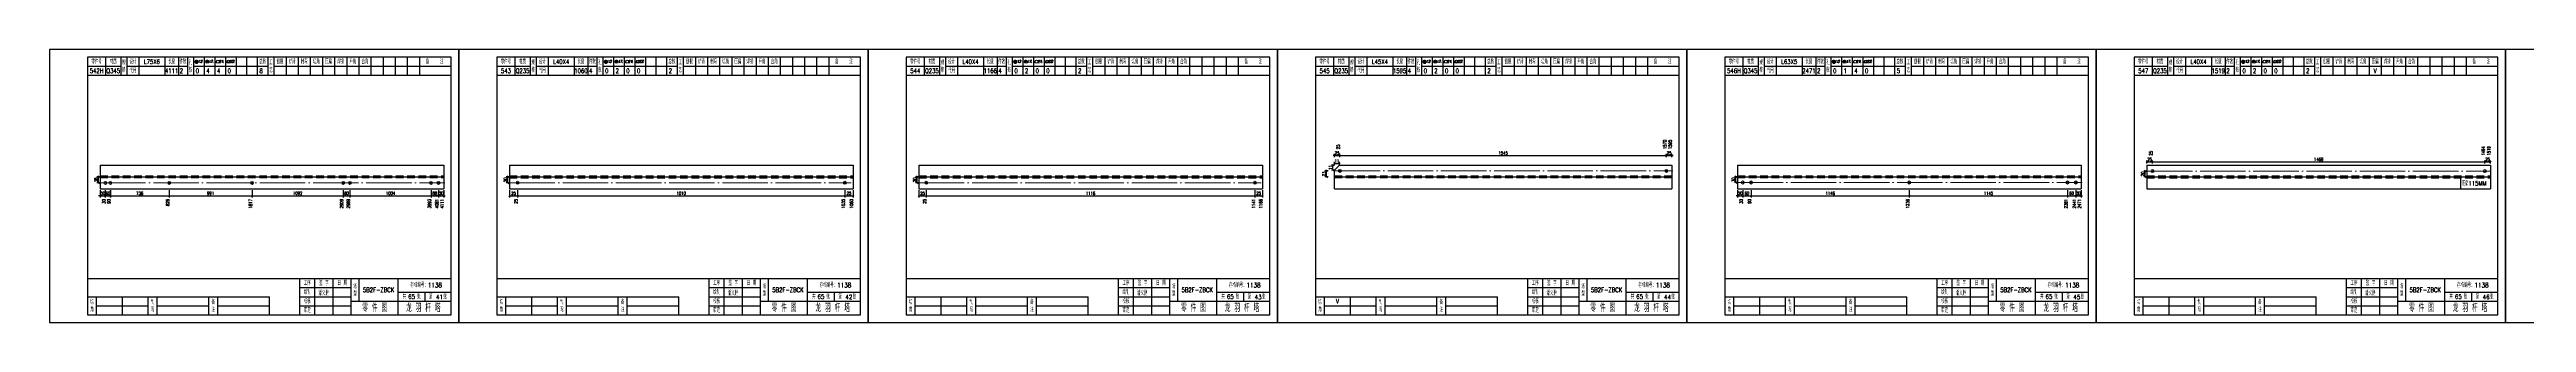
# Model space of a CAD drawing. Header units: millimetres. Extents: x 0 to 30240, y -10896 to -1348.
# Drawn here: x 10800 to 12434, y -3907 to -3727 of the extents above; entities that cross this region are included whole.
import ezdxf
from ezdxf.enums import TextEntityAlignment as Align

# ---------------------------------------------------------------- set-up
doc = ezdxf.new("R2010")
doc.units = ezdxf.units.MM
doc.header["$LTSCALE"] = 20
doc.header["$PDMODE"] = 1
doc.linetypes.add('DASHDOT2X', pattern=[1.75, 1.5, -0.125, 0, -0.125])
doc.linetypes.add('HIDDEN', pattern=[0.375, 0.25, -0.125])
for name, color, linetype, lineweight in [('1', 7, 'Continuous', 25), ('11', 3, 'Continuous', 13), ('2', 1, 'HIDDEN', 13), ('5', 1, 'Continuous', 13), ('7', 2, 'DASHDOT2X', 13)]:
    doc.layers.add(name, color=color, linetype=linetype, lineweight=lineweight)
doc.styles.get("Standard").update_dxf_attribs({"font": 'simplex', "width": 0.7, "bigfont": 'gbhzfs.shx'})
doc.styles.add('SYMBOL_TXT', font='txt.shx', dxfattribs={"width": 0.6})
doc.styles.add('TITLE_TXT', font='simplex.shx', dxfattribs={"width": 0.75, "height": 2.5, "bigfont": 'gbhzfs.shx'})
doc.dimstyles.get("Standard").update_dxf_attribs({"dimtxt": 2.1, "dimasz": 1, "dimexe": 1.05, "dimexo": 0, "dimgap": 0.63, "dimtad": 1, "dimzin": 0, "dimdsep": 46, "dimtxsty": 'standard', "dimblk": 'OBLIQUE', "dimblk1": 'OBLIQUE', "dimblk2": 'OBLIQUE', "dimcen": 0.09, "dimadec": 0, "dimazin": 0, "dimtfac": 1, "dimtdec": 1, "dimtix": 1, "dimtmove": 0, "dimatfit": 3, "dimfxl": 0, "dimtolj": 1, "dimtzin": 0, "dimarcsym": 0})
pattern_1 = [(0, (-3, 0), (0, 0.0125), [])]

# ---------------------------------------------------------------- blocks, each defined once
blk = doc.blocks.new('M12_HOLE')
h = blk.add_hatch()
h.set_pattern_fill('LINE', scale=0.1, style=0)
h.set_pattern_definition(pattern_1)
h.paths.add_polyline_path([(-5, 0, 1), (-1, 0, 1)])
at = {"color": 7}
blk.add_circle((-3, 0), 2, dxfattribs=at)
at = {"color": 7, "attachment_point": 1, "style": 'SYMBOL_TXT'}
for s, insert, char_height, width in [('13\\f??|b0|i0|c0|p54;.', (-0.1, 2.1), 3.5, 5.707), ('5', (3.7, 2.3), 1.8, 2.931)]:
    blk.add_mtext(s, dxfattribs=dict(at, insert=insert, char_height=char_height, width=width))
blk = doc.blocks.new('M16_HOLE')
h = blk.add_hatch()
h.set_pattern_fill('LINE', scale=0.1, style=0)
h.set_pattern_definition(pattern_1)
h.paths.add_polyline_path([(-1.6, 1.4, 0.668179), (-5, 0, 0.198912), (-4.4, -1.4)])
at = {"color": 7}
blk.add_circle((-3, 0), 2, dxfattribs=at)
at = {"color": 7, "attachment_point": 1, "style": 'SYMBOL_TXT'}
for s, insert, char_height, width in [('17.', (-0.4, 2.1), 3.5, 6.316), ('5', (3.6, 2.3), 1.8, 1.822)]:
    blk.add_mtext(s, dxfattribs=dict(at, insert=insert, char_height=char_height, width=width))
blk = doc.blocks.new('M20_HOLE')
at = {"color": 7}
blk.add_circle((-3, 0), 2, dxfattribs=at)
at = {"color": 7, "attachment_point": 1, "style": 'SYMBOL_TXT'}
for s, insert, char_height, width in [('21.', (-0.7, 2), 3.5, 6.074), ('5', (3.3, 2), 1.8, 1.458)]:
    blk.add_mtext(s, dxfattribs=dict(at, insert=insert, char_height=char_height, width=width))
blk = doc.blocks.new('M24_HOLE')
at = {"color": 7}
for radius in [2, 1.5]:
    blk.add_circle((-3, 0), radius, dxfattribs=at)
at = {"color": 7, "attachment_point": 1, "style": 'SYMBOL_TXT'}
for s, insert, char_height, width in [('25.', (-0.7, 2.1), 3.5, 2.429), ('5', (3.9, 2.3), 1.8, 1.944)]:
    blk.add_mtext(s, dxfattribs=dict(at, insert=insert, char_height=char_height, width=width))
blk = doc.blocks.new('JgCard')
for p, q in [((270, 180), (0, 180)), ((0, 180), (0, 0)), ((270, 0), (270, 180)), ((265, 175), (25, 175)), ((25, 175), (25, 5)), ((25, 169), (47, 169)), ((37, 175), (37, 163)), ((47, 175), (47, 163)), ((51, 175), (51, 163)), ((51, 169), (91, 169)), ((59, 175), (59, 163)), ((76, 175), (76, 163)), ((85, 175), (85, 163)), ((91, 175), (91, 163)), ((95, 175), (95, 163)), ((95, 169), (144, 169)), ((102, 175), (102, 163)), ((109, 175), (109, 163)), ((116, 175), (116, 163)), ((123, 175), (123, 163)), ((130, 175), (130, 163)), ((137, 175), (137, 163)), ((144, 175), (144, 163)), ((148, 175), (148, 163)), ((148, 169), (265, 169)), ((156, 175), (156, 163)), ((164, 175), (164, 163)), ((172, 175), (172, 163)), ((180, 175), (180, 163)), ((188, 175), (188, 163)), ((196, 175), (196, 163)), ((204, 175), (204, 163)), ((212, 175), (212, 163)), ((220, 175), (220, 163)), ((228, 175), (228, 163)), ((236, 175), (236, 163)), ((244, 175), (244, 163)), ((265, 5), (265, 175)), ((25, 163), (265, 163)), ((25, 29), (265, 29)), ((25, 17), (145, 17)), ((31, 5), (31, 17)), ((48, 17), (48, 5)), ((65, 5), (65, 17)), ((71, 5), (71, 17)), ((105, 5), (105, 17)), ((111, 5), (111, 17)), ((145, 5), (145, 17)), ((165, 5), (165, 29)), ((165, 23), (199, 23)), ((165, 17), (199, 17)), ((175, 5), (175, 29)), ((187, 5), (187, 29)), ((199, 5), (199, 29)), ((204, 29), (204, 14)), ((230, 5), (230, 29)), ((230, 20), (265, 20)), ((247.5, 20), (247.5, 14)), ((0, 0), (270, 0)), ((25, 5), (265, 5)), ((31, 11), (65, 11)), ((71, 11), (105, 11)), ((111, 11), (145, 11)), ((165, 11), (199, 11)), ((199, 14), (265, 14))]:
    blk.add_line(p, q)
blk.add_lwpolyline([(96, 172, -1), (98, 172, -1)], format="xyb", close=True)
blk.add_point((145, 96))
at = {"xscale": 0.5, "yscale": 0.5, "zscale": 0.5}
for name, p in [('M12_HOLE', (98.5, 172)), ('M16_HOLE', (105.5, 172)), ('M20_HOLE', (112.5, 172)), ('M24_HOLE', (119.5, 172))]:
    blk.add_blockref(name, p, dxfattribs=at)
at = {"style": 'TITLE_TXT', "width": 0.75}
for s, height, p in [('潘义鹏', 3, (177.4, 17.9)), ('存档编号：1138', 3.08, (238, 23.1)), ('龙 羽 杆 塔', 5, (235.2, 7))]:
    blk.add_text(s, height=height, dxfattribs=at).set_placement(p)
at = {"attachment_point": 5, "style": 'TITLE_TXT'}
for s, insert, char_height, width in [('零件号', (31, 172), 3, 15), ('材质', (42, 172), 3, 8), ('规格', (49, 169), 3, 4), ('设计', (55, 172), 3, 8), ('代用', (55, 166), 3, 8), ('长度', (80.5, 172), 3, 8), ('件数', (88, 172), 3, 6), ('孔数', (93, 169), 3, 4), ('总数', (140.5, 172), 3, 7), ('工\\P艺', (146, 169), 3, 4), ('刨根', (152, 172), 3, 8), ('铲背', (160, 172), 3, 8), ('制弯', (168, 172), 3, 8), ('切角', (176, 172), 3, 8), ('压扁', (184, 172), 3, 8), ('焊接', (192, 172), 3, 8), ('开角', (200, 172), 3, 8), ('合角', (208, 172), 3, 8), ('备    注', (254, 172), 3, 22), ('绘制', (170, 20), 3, 10), ('工序', (170, 26), 3, 10), ('签 字', (181, 26), 3, 12), ('日 期', (193, 26), 3, 12), ('塔\\P型', (201.5, 21.5), 3, 5), ('共    张', (238.8, 17), 3, 17.5), ('第    张', (256.2, 17), 3, 17.5), ('切\\P角', (28, 11), 3, 6), ('制\\P弯', (68, 11), 3, 6), ('备\\P注', (108, 11), 3, 6), ('校核', (170, 14), 3, 10), ('审定', (170, 8), 3, 10), ('零 件 图', (214.5, 9.5), 5, 31)]:
    blk.add_mtext(s, dxfattribs=dict(at, insert=insert, char_height=char_height, width=width))
blk = doc.blocks.new('M20')
for p, q in [((-0.5, 0), (0.5, 0)), ((0, -0.5), (0, 0.5))]:
    blk.add_line(p, q)
blk.add_circle((0, 0), 1)
blk = doc.blocks.new('M16')
for p, q in [((-0.7, -0.7), (0.7, 0.7)), ((-0.4, 0), (0.4, 0)), ((0, 0.4), (0, -0.4))]:
    blk.add_line(p, q)
blk.add_circle((0, 0), 1)
for radius in [0.8, 0.6, 0.4, 0.2]:
    blk.add_arc((0, 0), radius, 225, 45)
blk = doc.blocks.new('_Oblique')
at = {"color": 0, "linetype": 'ByBlock', "lineweight": -2}
blk.add_line((-0.5, -0.5), (0.5, 0.5), dxfattribs=at)
blk = doc.blocks.new('*D2680')
at = {"layer": '11', "color": 0, "lineweight": -2}
for p, q in [((10833.4, -3819.7), (10833.4, -3824.5)), ((10836.8, -3819.7), (10836.8, -3824.5)), ((10833.4, -3823.4), (10832.4, -3823.4)), ((10833.4, -3823.4), (10836.8, -3823.4)), ((10836.8, -3823.4), (10837.8, -3823.4))]:
    blk.add_line(p, q, dxfattribs=at)
at = {"layer": 'Defpoints', "color": 0}
for p in [(10833.4, -3819.7), (10836.8, -3819.7), (10836.8, -3823.4)]:
    blk.add_point(p, dxfattribs=at)
at = {"layer": '11', "color": 0, "lineweight": -2}
blk.add_blockref('_Oblique', (10833.4, -3823.4), dxfattribs=at)
at = {"layer": '11', "color": 0, "lineweight": -2, "rotation": 180}
blk.add_blockref('_Oblique', (10836.8, -3823.4), dxfattribs=at)
at = {"layer": '11', "color": 0, "insert": (10835.1, -3821.7), "char_height": 2.1, "attachment_point": 5}
blk.add_mtext('\\A1;30', dxfattribs=at)
blk = doc.blocks.new('*D2681')
at = {"layer": '11', "color": 0, "lineweight": -2}
for p, q in [((10836.8, -3819.7), (10836.8, -3824.5)), ((10840.1, -3819.7), (10840.1, -3824.5)), ((10836.8, -3823.4), (10835.8, -3823.4)), ((10836.8, -3823.4), (10840.1, -3823.4)), ((10840.1, -3823.4), (10841.1, -3823.4))]:
    blk.add_line(p, q, dxfattribs=at)
at = {"layer": 'Defpoints', "color": 0}
for p in [(10836.8, -3819.7), (10840.1, -3819.7), (10840.1, -3823.4)]:
    blk.add_point(p, dxfattribs=at)
at = {"layer": '11', "color": 0, "lineweight": -2}
blk.add_blockref('_Oblique', (10836.8, -3823.4), dxfattribs=at)
at = {"layer": '11', "color": 0, "lineweight": -2, "rotation": 180}
blk.add_blockref('_Oblique', (10840.1, -3823.4), dxfattribs=at)
at = {"layer": '11', "color": 0, "insert": (10838.5, -3821.7), "char_height": 2.1, "attachment_point": 5}
blk.add_mtext('\\A1;60', dxfattribs=at)
blk = doc.blocks.new('*D2688')
at = {"layer": '11', "color": 0, "lineweight": -2}
for p, q in [((11056.6, -3819.7), (11056.6, -3824.5)), ((11060, -3819.7), (11060, -3824.5)), ((11056.6, -3823.4), (11055.6, -3823.4)), ((11056.6, -3823.4), (11060, -3823.4)), ((11060, -3823.4), (11061, -3823.4))]:
    blk.add_line(p, q, dxfattribs=at)
at = {"layer": 'Defpoints', "color": 0}
for p in [(11056.6, -3819.7), (11060, -3819.7), (11060, -3823.4)]:
    blk.add_point(p, dxfattribs=at)
at = {"layer": '11', "color": 0, "lineweight": -2}
blk.add_blockref('_Oblique', (11056.6, -3823.4), dxfattribs=at)
at = {"layer": '11', "color": 0, "lineweight": -2, "rotation": 180}
blk.add_blockref('_Oblique', (11060, -3823.4), dxfattribs=at)
at = {"layer": '11', "color": 0, "insert": (11058.3, -3821.7), "char_height": 2.1, "attachment_point": 5}
blk.add_mtext('\\A1;30', dxfattribs=at)
blk = doc.blocks.new('*D2698')
at = {"layer": '11', "color": 0, "lineweight": -2}
for p, q in [((11647.6, -3796.8), (11646.6, -3796.8)), ((11647.6, -3797.9), (11647.6, -3795.8)), ((11647.6, -3796.8), (11651.1, -3796.8)), ((11651.1, -3797.9), (11651.1, -3795.8)), ((11651.1, -3796.8), (11652.1, -3796.8))]:
    blk.add_line(p, q, dxfattribs=at)
at = {"layer": 'Defpoints', "color": 0}
for p in [(11647.6, -3797.9), (11651.1, -3796.8), (11651.1, -3797.9)]:
    blk.add_point(p, dxfattribs=at)
at = {"layer": '11', "color": 0, "lineweight": -2}
blk.add_blockref('_Oblique', (11647.6, -3796.8), dxfattribs=at)
at = {"layer": '11', "color": 0, "lineweight": -2, "rotation": 180}
blk.add_blockref('_Oblique', (11651.1, -3796.8), dxfattribs=at)
at = {"layer": '11', "color": 0, "insert": (11649.3, -3795.2), "char_height": 2.1, "attachment_point": 5}
blk.add_mtext('\\A1;25', dxfattribs=at)
blk = doc.blocks.new('*D2700')
at = {"layer": '11', "color": 0, "lineweight": -2}
for p, q in [((11866.5, -3796.8), (11865.5, -3796.8)), ((11866.5, -3797.9), (11866.5, -3795.8)), ((11866.5, -3796.8), (11870, -3796.8)), ((11870, -3797.9), (11870, -3795.8)), ((11870, -3796.8), (11871, -3796.8))]:
    blk.add_line(p, q, dxfattribs=at)
at = {"layer": 'Defpoints', "color": 0}
for p in [(11866.5, -3797.9), (11870, -3796.8), (11870, -3797.9)]:
    blk.add_point(p, dxfattribs=at)
at = {"layer": '11', "color": 0, "lineweight": -2}
blk.add_blockref('_Oblique', (11866.5, -3796.8), dxfattribs=at)
at = {"layer": '11', "color": 0, "lineweight": -2, "rotation": 180}
blk.add_blockref('_Oblique', (11870, -3796.8), dxfattribs=at)
at = {"layer": '11', "color": 0, "insert": (11868.3, -3795.2), "char_height": 2.1, "attachment_point": 5}
blk.add_mtext('\\A1;25', dxfattribs=at)
blk = doc.blocks.new('*D2704')
at = {"layer": '11', "color": 0, "lineweight": -2}
for p, q in [((11913.4, -3819.7), (11913.4, -3824.5)), ((11916.8, -3819.7), (11916.8, -3824.5)), ((11913.4, -3823.4), (11912.4, -3823.4)), ((11913.4, -3823.4), (11916.8, -3823.4)), ((11916.8, -3823.4), (11917.8, -3823.4))]:
    blk.add_line(p, q, dxfattribs=at)
at = {"layer": 'Defpoints', "color": 0}
for p in [(11913.4, -3819.7), (11916.8, -3819.7), (11916.8, -3823.4)]:
    blk.add_point(p, dxfattribs=at)
at = {"layer": '11', "color": 0, "lineweight": -2}
blk.add_blockref('_Oblique', (11913.4, -3823.4), dxfattribs=at)
at = {"layer": '11', "color": 0, "lineweight": -2, "rotation": 180}
blk.add_blockref('_Oblique', (11916.8, -3823.4), dxfattribs=at)
at = {"layer": '11', "color": 0, "insert": (11915.1, -3821.7), "char_height": 2.1, "attachment_point": 5}
blk.add_mtext('\\A1;30', dxfattribs=at)
blk = doc.blocks.new('*D2709')
at = {"layer": '11', "color": 0, "lineweight": -2}
for p, q in [((12136.6, -3819.7), (12136.6, -3824.5)), ((12140, -3819.7), (12140, -3824.5)), ((12136.6, -3823.4), (12135.6, -3823.4)), ((12136.6, -3823.4), (12140, -3823.4)), ((12140, -3823.4), (12141, -3823.4))]:
    blk.add_line(p, q, dxfattribs=at)
at = {"layer": 'Defpoints', "color": 0}
for p in [(12136.6, -3819.7), (12140, -3819.7), (12140, -3823.4)]:
    blk.add_point(p, dxfattribs=at)
at = {"layer": '11', "color": 0, "lineweight": -2}
blk.add_blockref('_Oblique', (12136.6, -3823.4), dxfattribs=at)
at = {"layer": '11', "color": 0, "lineweight": -2, "rotation": 180}
blk.add_blockref('_Oblique', (12140, -3823.4), dxfattribs=at)
at = {"layer": '11', "color": 0, "insert": (12138.3, -3821.7), "char_height": 2.1, "attachment_point": 5}
blk.add_mtext('\\A1;30', dxfattribs=at)

msp = doc.modelspace()

# ---------------------------------------------------------------- linework, layer by layer
at = {"layer": '1'}
for p, q in [((10833.4, -3803.136), (10833.4, -3818.676)), ((10833.4, -3803.136), (11060, -3803.136)), ((11060, -3803.136), (11060, -3818.676)), ((11103.4, -3803.136), (11103.4, -3818.676)), ((11103.4, -3803.136), (11330, -3803.136)), ((11330, -3803.136), (11330, -3818.676)), ((11373.4, -3803.136), (11373.4, -3818.676)), ((11373.4, -3803.136), (11600, -3803.136)), ((11600, -3803.136), (11600, -3818.676)), ((11647.6, -3806.416), (11650.807, -3803.136)), ((11647.6, -3810.906), (11647.6, -3806.416)), ((11650.807, -3803.136), (11870, -3803.136)), ((11870, -3803.136), (11870, -3818.676)), ((11913.4, -3803.136), (11913.4, -3818.676)), ((11913.4, -3803.136), (12140, -3803.136)), ((12140, -3803.136), (12140, -3818.676)), ((12183.4, -3803.136), (12183.4, -3818.676)), ((12183.4, -3803.136), (12410, -3803.136)), ((12410, -3803.136), (12410, -3818.676)), ((10833.4, -3810.906), (11060, -3810.906)), ((10833.4, -3818.676), (11060, -3818.676)), ((11103.4, -3810.906), (11330, -3810.906)), ((11103.4, -3818.676), (11330, -3818.676)), ((11373.4, -3810.906), (11600, -3810.906)), ((11373.4, -3818.676), (11600, -3818.676)), ((11647.6, -3818.676), (11647.6, -3810.906)), ((11647.6, -3810.906), (11870, -3810.906)), ((11647.6, -3818.676), (11870, -3818.676)), ((11913.4, -3810.906), (12140, -3810.906)), ((11913.4, -3818.676), (12140, -3818.676)), ((12183.4, -3810.906), (12410, -3810.906)), ((12183.4, -3818.676), (12410, -3818.676)), ((12390.234, -3810.906), (12390.234, -3818.676))]:
    msp.add_line(p, q, dxfattribs=at)
at = {"layer": '2'}
for p, q in [((10833.4, -3810.284), (11060, -3810.284)), ((10833.4, -3811.527), (11060, -3811.527)), ((11103.4, -3810.129), (11330, -3810.129)), ((11103.4, -3811.683), (11330, -3811.683)), ((11373.4, -3810.129), (11600, -3810.129)), ((11373.4, -3811.683), (11600, -3811.683)), ((11647.6, -3810.215), (11870, -3810.215)), ((11647.6, -3811.596), (11870, -3811.596)), ((11913.4, -3810.289), (12140, -3810.289)), ((11913.4, -3811.522), (12140, -3811.522)), ((12183.4, -3810.129), (12410, -3810.129)), ((12183.4, -3811.683), (12410, -3811.683))]:
    msp.add_line(p, q, dxfattribs=at)
at = {"layer": '7'}
for p, q in [((10833.4, -3814.842), (11060.76, -3814.842)), ((11103.4, -3814.791), (11328.782, -3814.791)), ((11373.4, -3814.791), (11599.248, -3814.791)), ((11647.6, -3806.934), (11870.702, -3806.934)), ((11913.4, -3814.606), (12140.76, -3814.606)), ((12183.4, -3807.021), (12410.523, -3807.021))]:
    msp.add_line(p, q, dxfattribs=at)

# ---------------------------------------------------------------- block references
at = {"layer": '1'}
for p in [(10800, -3906.906), (11070, -3906.906), (11340, -3906.906), (11610, -3906.906), (11880, -3906.906), (12150, -3906.906), (12420, -3906.906)]:
    msp.add_blockref('JgCard', p, dxfattribs=at)
at = {"layer": '5'}
for name, p in [('M16', (11651.086, -3806.934)), ('M16', (11866.502, -3806.934)), ('M16', (12187.13, -3807.021)), ('M16', (12406.323, -3807.021)), ('M20', (10836.84, -3814.842)), ('M20', (10840.147, -3814.842)), ('M16', (10878.932, -3814.842)), ('M16', (10933.558, -3814.842)), ('M16', (10993.753, -3814.842)), ('M16', (10998.162, -3814.842)), ('M20', (11051.709, -3814.842)), ('M20', (11056.56, -3814.842)), ('M16', (11108.743, -3814.791)), ('M16', (11324.582, -3814.791)), ('M16', (11378.256, -3814.791)), ('M16', (11595.048, -3814.791)), ('M20', (11916.84, -3814.606)), ('M20', (11922.341, -3814.606)), ('M16', (12026.723, -3814.606)), ('M20', (12131.059, -3814.606)), ('M20', (12136.56, -3814.606))]:
    msp.add_blockref(name, p, dxfattribs=at)

# ---------------------------------------------------------------- texts
at = {"style": 'TITLE_TXT', "width": 0.75}
for s, p in [('65', (11036.596, -3891.37)), ('65', (11306.596, -3891.37)), ('65', (11576.596, -3891.37)), ('65', (11846.596, -3891.37)), ('65', (12116.596, -3891.37)), ('65', (12386.596, -3891.37)), ('41', (11054.966, -3891.634)), ('42', (11324.966, -3891.634)), ('43', (11594.966, -3891.634)), ('44', (11864.966, -3891.634)), ('45', (12134.966, -3891.634)), ('46', (12404.966, -3891.634))]:
    msp.add_text(s, height=3, dxfattribs=at).set_placement(p)
at = {"layer": '1', "width": 0.7}
for s, p in [('542H', (10831, -3740.906)), ('Q345', (10842, -3740.906)), ('L75X6', (10867.5, -3734.906)), ('4111', (10880.5, -3740.906)), ('2', (10887, -3740.906)), ('0', (10897.5, -3740.906)), ('4', (10904.5, -3740.906)), ('4', (10911.5, -3740.906)), ('0', (10918.5, -3740.906)), ('8', (10939.5, -3740.906)), ('543', (11101, -3740.906)), ('Q235', (11112, -3740.906)), ('L40X4', (11137.5, -3734.906)), ('1060', (11150.5, -3740.906)), ('4', (11157, -3740.906)), ('0', (11167.5, -3740.906)), ('2', (11174.5, -3740.906)), ('0', (11181.5, -3740.906)), ('0', (11188.5, -3740.906)), ('2', (11209.5, -3740.906)), ('544', (11371, -3740.906)), ('Q235', (11382, -3740.906)), ('L40X4', (11407.5, -3734.906)), ('1166', (11420.5, -3740.906)), ('4', (11427, -3740.906)), ('0', (11437.5, -3740.906)), ('2', (11444.5, -3740.906)), ('0', (11451.5, -3740.906)), ('0', (11458.5, -3740.906)), ('2', (11479.5, -3740.906)), ('545', (11641, -3740.906)), ('Q235', (11652, -3740.906)), ('L45X4', (11677.5, -3734.906)), ('1595', (11690.5, -3740.906)), ('4', (11697, -3740.906)), ('0', (11707.5, -3740.906)), ('2', (11714.5, -3740.906)), ('0', (11721.5, -3740.906)), ('0', (11728.5, -3740.906)), ('2', (11749.5, -3740.906)), ('546H', (11911, -3740.906)), ('Q345', (11922, -3740.906)), ('L63X5', (11947.5, -3734.906)), ('2471', (11960.5, -3740.906)), ('2', (11967, -3740.906)), ('0', (11977.5, -3740.906)), ('1', (11984.5, -3740.906)), ('4', (11991.5, -3740.906)), ('0', (11998.5, -3740.906)), ('5', (12019.5, -3740.906)), ('547', (12181, -3740.906)), ('Q235', (12192, -3740.906)), ('L40X4', (12217.5, -3734.906)), ('1519', (12230.5, -3740.906)), ('2', (12237, -3740.906)), ('0', (12247.5, -3740.906)), ('2', (12254.5, -3740.906)), ('0', (12261.5, -3740.906)), ('0', (12268.5, -3740.906)), ('2', (12289.5, -3740.906)), ('压扁115MM', (12399.355, -3815.166)), ('V', (11649.5, -3892.906))]:
    msp.add_text(s, height=3, dxfattribs=at).set_placement(p, align=Align.MIDDLE_CENTER)
for s, p in [('25', (11651.071, -3792.636)), ('1570', (11866.514, -3792.636)), ('1595', (11870, -3792.636)), ('25', (12187.13, -3796.836)), ('1494', (12406.269, -3796.836)), ('1519', (12410, -3796.836))]:
    msp.add_text(s, height=2.1, rotation=90, dxfattribs=at).set_placement(p)
for s, p in [('30', (10836.84, -3825.501)), ('90', (10840.147, -3825.501)), ('826', (10878.928, -3825.501)), ('1817', (10933.546, -3825.501)), ('2909', (10993.744, -3825.501)), ('2989', (10998.154, -3825.501)), ('3993', (11051.705, -3825.501)), ('4081', (11056.55, -3825.501)), ('4111', (11060, -3825.501)), ('25', (11108.743, -3825.501)), ('1035', (11324.657, -3825.501)), ('1060', (11330, -3825.501)), ('25', (11378.256, -3825.501)), ('1141', (11595.191, -3825.501)), ('1166', (11600, -3825.501)), ('30', (11916.84, -3825.501)), ('90', (11922.341, -3825.501)), ('1236', (12026.7, -3825.501)), ('2381', (12131.104, -3825.501)), ('2441', (12136.616, -3825.501)), ('2471', (12140, -3825.501))]:
    msp.add_text(s, height=2.1, rotation=90, dxfattribs=at).set_placement(p, align=Align.RIGHT)
at = {"layer": '1', "char_height": 3, "attachment_point": 5}
for s, insert, width in [('V', (12334, -3740.906), 8), ('5B2F-ZBCK', (11017, -3885.406), 26), ('5B2F-ZBCK', (11287, -3885.406), 26), ('5B2F-ZBCK', (11557, -3885.406), 26), ('5B2F-ZBCK', (11827, -3885.406), 26), ('5B2F-ZBCK', (12097, -3885.406), 26), ('5B2F-ZBCK', (12367, -3885.406), 26)]:
    msp.add_mtext(s, dxfattribs=dict(at, insert=insert, width=width))

# ---------------------------------------------------------------- dimensions: what is measured, and where the dimension line sits
at = {"layer": '1'}
for base, p1, p2, text in [((11642.35, -3806.934), (11643.35, -3810.906), (11643.35, -3806.934), '23'), ((12182.35, -3807.021), (12183.35, -3810.906), (12183.35, -3807.021), '20'), ((10832.35, -3810.906), (10833.35, -3814.842), (10833.35, -3810.906), '38'), ((11102.35, -3810.906), (11103.35, -3814.791), (11103.35, -3810.906), '20'), ((11372.35, -3810.906), (11373.35, -3814.791), (11373.35, -3810.906), '20'), ((11912.35, -3810.906), (11913.35, -3814.606), (11913.35, -3810.906), '30')]:
    msp.add_linear_dim(base=base, p1=p1, p2=p2, angle=90, text=text, dimstyle='standard', dxfattribs=at).render()
at = {"layer": '11'}
msp.add_linear_dim(base=(11646.55, -3803.136), p1=(11647.6, -3806.416), p2=(11647.6, -3803.136), angle=90, text='11', dimstyle='standard', dxfattribs=at).render()
for base, p1, p2, text, picture, middle in [((11651.086, -3796.836), (11647.6, -3797.886), (11651.086, -3797.886), '25', '*D2698', (11649.343, -3795.156)), ((11870, -3796.836), (11866.502, -3797.886), (11870, -3797.886), '25', '*D2700', (11868.251, -3795.156)), ((10836.84, -3823.401), (10833.4, -3819.726), (10836.84, -3819.726), '30', '*D2680', (10835.12, -3821.721)), ((10840.147, -3823.401), (10836.84, -3819.726), (10840.147, -3819.726), '60', '*D2681', (10838.494, -3821.721)), ((11060, -3823.401), (11056.56, -3819.726), (11060, -3819.726), '30', '*D2688', (11058.28, -3821.721)), ((11916.84, -3823.401), (11913.4, -3819.726), (11916.84, -3819.726), '30', '*D2704', (11915.12, -3821.721)), ((12140, -3823.401), (12136.56, -3819.726), (12140, -3819.726), '30', '*D2709', (12138.28, -3821.721))]:
    dim = msp.add_linear_dim(base=base, p1=p1, p2=p2, text=text, dimstyle='standard', dxfattribs=at)
    dim.commit()
    dim.dimension.update_dxf_attribs({"geometry": picture, "text_midpoint": middle})
for base, p1, p2, text in [((11650.807, -3802.086), (11647.6, -3803.136), (11650.807, -3803.136), '11'), ((11866.502, -3796.836), (11651.086, -3797.886), (11866.502, -3797.886), '1545'), ((12187.13, -3801.036), (12183.4, -3802.086), (12187.13, -3802.086), '25'), ((12406.323, -3801.036), (12187.13, -3802.086), (12406.323, -3802.086), '1469'), ((12410, -3801.036), (12406.323, -3802.086), (12410, -3802.086), '25'), ((10878.932, -3823.401), (10840.147, -3819.726), (10878.932, -3819.726), '736'), ((10933.558, -3823.401), (10878.932, -3819.726), (10933.558, -3819.726), '991'), ((10993.753, -3823.401), (10933.558, -3819.726), (10993.753, -3819.726), '1092'), ((10998.162, -3823.401), (10993.753, -3819.726), (10998.162, -3819.726), '80'), ((11051.709, -3823.401), (10998.162, -3819.726), (11051.709, -3819.726), '1004'), ((11056.56, -3823.401), (11051.709, -3819.726), (11056.56, -3819.726), '88'), ((11108.743, -3823.401), (11103.4, -3819.726), (11108.743, -3819.726), '25'), ((11324.582, -3823.401), (11108.743, -3819.726), (11324.582, -3819.726), '1010'), ((11330, -3823.401), (11324.582, -3819.726), (11330, -3819.726), '25'), ((11378.256, -3823.401), (11373.4, -3819.726), (11378.256, -3819.726), '25'), ((11595.048, -3823.401), (11378.256, -3819.726), (11595.048, -3819.726), '1116'), ((11600, -3823.401), (11595.048, -3819.726), (11600, -3819.726), '25'), ((11922.341, -3823.401), (11916.84, -3819.726), (11922.341, -3819.726), '60'), ((12026.723, -3823.401), (11922.341, -3819.726), (12026.723, -3819.726), '1146'), ((12131.059, -3823.401), (12026.723, -3819.726), (12131.059, -3819.726), '1145'), ((12136.56, -3823.401), (12131.059, -3819.726), (12136.56, -3819.726), '60')]:
    msp.add_linear_dim(base=base, p1=p1, p2=p2, text=text, dimstyle='standard', dxfattribs=at).render()

doc.saveas('drawing.dxf')
